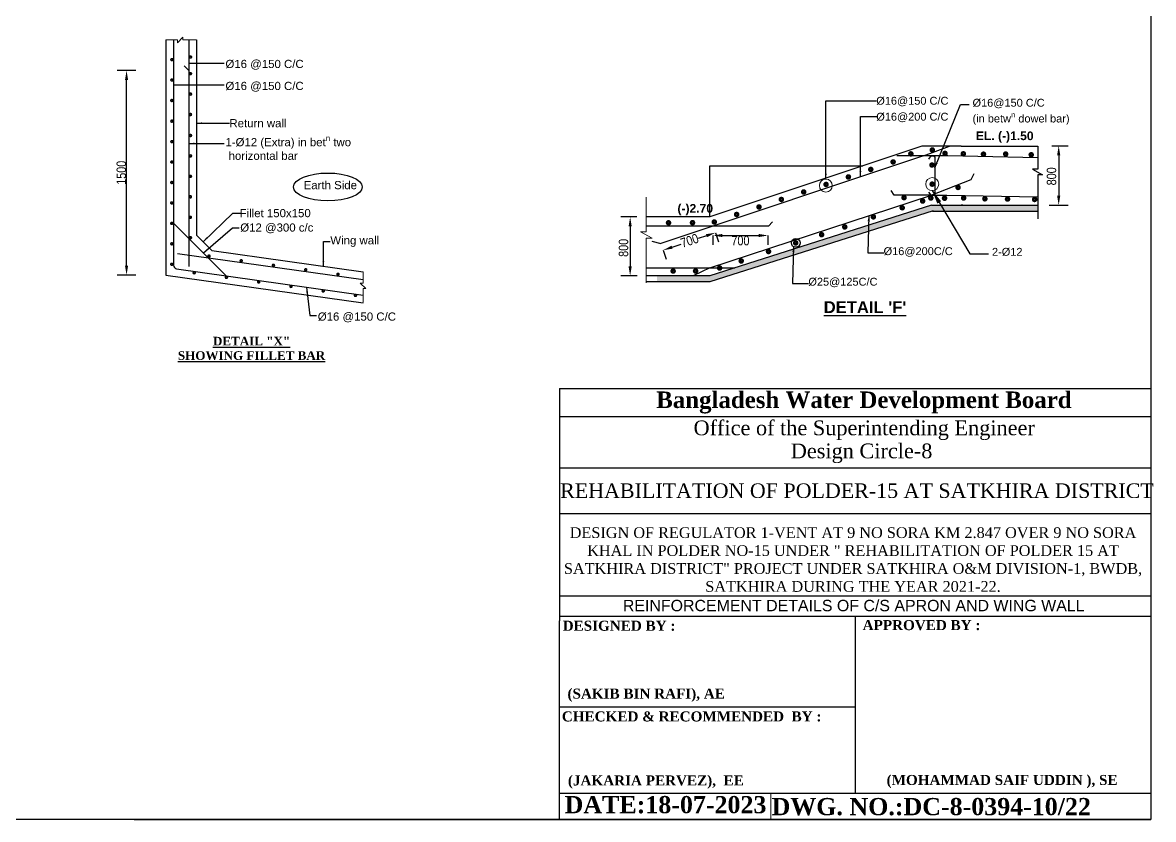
# Model space of a CAD drawing. Extents: x -426260 to 2055400, y -4304674 to -305611.
# Drawn here: x 593259 to 622031, y -1933111 to -1912849 of the extents above; entities that cross this region are included whole.
import ezdxf

# ---------------------------------------------------------------- set-up
doc = ezdxf.new("R2010")
doc.units = 0
doc.header["$LTSCALE"] = 300
doc.header["$MEASUREMENT"] = 0
doc.header["$PDMODE"] = 3
doc.layers.get('DEFPOINTS').update_dxf_attribs({"linetype": 'CONTINUOUS'})
for name, color, linetype, lineweight in [('Dim', 7, 'CONTINUOUS', 9), ('Left Bank Profile', 7, 'CONTINUOUS', 25), ('line2', 3, 'CONTINUOUS', 30), ('ROD', 1, 'CONTINUOUS', 30)]:
    doc.layers.add(name, color=color, linetype=linetype, lineweight=lineweight)
for name, color, linetype in [('LINE', 7, 'CONTINUOUS'), ('REINF.', 1, 'CONTINUOUS'), ('TEXT', 10, 'CONTINUOUS'), ('TXT', 7, 'CONTINUOUS')]:
    doc.layers.add(name, color=color, linetype=linetype)
doc.styles.add('Arial', font='arial.ttf')
doc.styles.add('DIM', font='isocp3.shx')
doc.styles.add('dimText', font='ARIALN.TTF')
doc.dimstyles.new('3', dxfattribs={"dimtxt": 225, "dimasz": 350, "dimexe": 100, "dimexo": 25, "dimgap": 9, "dimtad": 0, "dimdec": 0, "dimzin": 0, "dimdsep": 46, "dimtxsty": 'Standard', "dimcen": 0, "dimclrd": 5, "dimclre": 6, "dimclrt": 256, "dimadec": 0, "dimazin": 0, "dimtfac": 1, "dimtdec": 0, "dimtofl": 0, "dimtmove": 2, "dimatfit": 3, "dimfxl": 1, "dimtolj": 1, "dimtzin": 0, "dimarcsym": 0})
doc.dimstyles.new('dim n_120', dxfattribs={"dimtxt": 240, "dimasz": 240, "dimexe": 240, "dimexo": 150, "dimgap": 100, "dimtad": 2, "dimdec": 0, "dimzin": 0, "dimdsep": 46, "dimtxsty": 'DIM', "dimcen": 350, "dimclrd": 5, "dimclre": 5, "dimclrt": 7, "dimadec": 0, "dimazin": 0, "dimtfac": 1, "dimtdec": 0, "dimtmove": 0, "dimatfit": 3, "dimfxl": 240, "dimfxlon": 1, "dimtolj": 1, "dimtzin": 0, "dimarcsym": 0})
doc.dimstyles.new('dim_60', dxfattribs={"dimtxt": 120, "dimasz": 120, "dimexe": 60, "dimexo": 60, "dimgap": 50, "dimtad": 1, "dimdec": 0, "dimzin": 0, "dimdsep": 46, "dimtxsty": 'DIM', "dimcen": 0.09, "dimclrd": 5, "dimclre": 5, "dimclrt": 7, "dimadec": 0, "dimazin": 0, "dimtfac": 1, "dimtdec": 0, "dimtmove": 0, "dimatfit": 3, "dimfxl": 1, "dimtolj": 1, "dimtzin": 0, "dimarcsym": 0})
doc.dimstyles.new('dim_70', dxfattribs={"dimtxt": 140, "dimasz": 140, "dimexe": 70, "dimexo": 40, "dimgap": 50, "dimtad": 1, "dimdec": 0, "dimzin": 0, "dimdsep": 46, "dimtxsty": 'Arial', "dimcen": 0.09, "dimclrd": 5, "dimclre": 5, "dimclrt": 7, "dimadec": 0, "dimazin": 0, "dimtfac": 1, "dimtdec": 0, "dimtmove": 0, "dimatfit": 3, "dimfxl": 1, "dimtolj": 1, "dimtzin": 0, "dimarcsym": 0})

# ---------------------------------------------------------------- blocks, each defined once
blk = doc.blocks.new('*D557')
at = {"layer": 'DEFPOINTS', "color": 0, "ltscale": 50, "transparency": 16777216}
for p in [(609035, -1917790), (608718, -1919289), (609047, -1919289)]:
    blk.add_point(p, dxfattribs=at)
at = {"layer": 'Dim', "color": 5, "lineweight": -2, "ltscale": 50, "transparency": 16777216}
for p, q in [((608885, -1917790), (608478, -1917790)), ((608718, -1918030), (608718, -1919049)), ((608897, -1919289), (608478, -1919289))]:
    blk.add_line(p, q, dxfattribs=at)
at = {"layer": 'Dim', "color": 5, "ltscale": 50, "transparency": 16777216}
for points in [[(608678, -1918030), (608758, -1918030), (608718, -1917790)], [(608678, -1919049), (608758, -1919049), (608718, -1919289)]]:
    blk.add_solid(points, dxfattribs=at)
at = {"layer": 'Dim', "color": 7, "ltscale": 50, "transparency": 16777216, "insert": (608550, -1918576), "char_height": 240, "attachment_point": 5, "rotation": 90, "style": 'dimText'}
blk.add_mtext('\\A1;800', dxfattribs=at)
blk = doc.blocks.new('*D564')
at = {"layer": 'DEFPOINTS', "color": 0, "ltscale": 50, "transparency": 16777216}
for p in [(595904, -1914067), (596644, -1914067), (596644, -1919267)]:
    blk.add_point(p, dxfattribs=at)
at = {"layer": 'Dim', "color": 5, "lineweight": -2, "ltscale": 50, "transparency": 16777216}
for p, q in [((596144, -1914067), (595664, -1914067)), ((595904, -1919027), (595904, -1914307)), ((596144, -1919267), (595664, -1919267))]:
    blk.add_line(p, q, dxfattribs=at)
at = {"layer": 'Dim', "color": 5, "ltscale": 50, "transparency": 16777216}
for points in [[(595864, -1914307), (595944, -1914307), (595904, -1914067)], [(595864, -1919027), (595944, -1919027), (595904, -1919267)]]:
    blk.add_solid(points, dxfattribs=at)
at = {"layer": 'Dim', "color": 7, "ltscale": 50, "transparency": 16777216, "insert": (595772, -1916667), "char_height": 240, "attachment_point": 5, "rotation": 90, "style": 'dimText'}
blk.add_mtext('\\A1;1500', dxfattribs=at)
blk = doc.blocks.new('*D565')
at = {"layer": 'DEFPOINTS', "color": 0, "ltscale": 50, "transparency": 16777216}
for p in [(619294, -1915984), (619159, -1917490), (619622, -1917490)]:
    blk.add_point(p, dxfattribs=at)
at = {"layer": 'Dim', "color": 5, "lineweight": -2, "ltscale": 50, "transparency": 16777216}
for p, q in [((619444, -1915984), (619862, -1915984)), ((619622, -1916224), (619622, -1917250)), ((619382, -1917490), (619862, -1917490))]:
    blk.add_line(p, q, dxfattribs=at)
at = {"layer": 'Dim', "color": 5, "ltscale": 50, "transparency": 16777216}
for points in [[(619582, -1916224), (619662, -1916224), (619622, -1915984)], [(619582, -1917250), (619662, -1917250), (619622, -1917490)]]:
    blk.add_solid(points, dxfattribs=at)
at = {"layer": 'Dim', "color": 7, "ltscale": 50, "transparency": 16777216, "insert": (619440, -1916757), "char_height": 240, "attachment_point": 5, "rotation": 90, "style": 'dimText'}
blk.add_mtext('\\A1;800', dxfattribs=at)
blk = doc.blocks.new('*D566')
at = {"layer": 'DEFPOINTS', "color": 0, "ltscale": 50, "transparency": 16777216}
for p in [(610839, -1918048), (609510, -1918491), (609558, -1918635)]:
    blk.add_point(p, dxfattribs=at)
at = {"layer": 'Dim', "color": 5, "lineweight": -2, "ltscale": 50, "transparency": 16777216}
for p, q in [((610887, -1918191), (610963, -1918420)), ((609786, -1918559), (610019, -1918481)), ((610660, -1918268), (610448, -1918338)), ((609558, -1918633), (609634, -1918863))]:
    blk.add_line(p, q, dxfattribs=at)
at = {"layer": 'Dim', "color": 5, "ltscale": 50, "transparency": 16777216}
for points in [[(610647, -1918230), (610672, -1918306), (610887, -1918192)], [(609773, -1918521), (609799, -1918597), (609558, -1918635)]]:
    blk.add_solid(points, dxfattribs=at)
at = {"layer": 'Dim', "color": 7, "ltscale": 50, "transparency": 16777216, "insert": (610229, -1918394), "char_height": 240, "attachment_point": 5, "rotation": 18.4305, "style": 'dimText'}
blk.add_mtext('\\A1;700', dxfattribs=at)
blk = doc.blocks.new('*D567')
at = {"layer": 'DEFPOINTS', "color": 0, "ltscale": 50, "transparency": 16777216}
for p in [(610824, -1918136), (612224, -1918136), (612224, -1918262)]:
    blk.add_point(p, dxfattribs=at)
at = {"layer": 'Dim', "color": 5, "lineweight": -2, "ltscale": 50, "transparency": 16777216}
for p, q in [((610824, -1918262), (610824, -1918502)), ((611064, -1918262), (611984, -1918262)), ((612224, -1918262), (612224, -1918502))]:
    blk.add_line(p, q, dxfattribs=at)
at = {"layer": 'Dim', "color": 5, "ltscale": 50, "transparency": 16777216}
for points in [[(611064, -1918222), (611064, -1918302), (610824, -1918262)], [(611984, -1918222), (611984, -1918302), (612224, -1918262)]]:
    blk.add_solid(points, dxfattribs=at)
at = {"layer": 'Dim', "color": 7, "ltscale": 50, "transparency": 16777216, "insert": (611524, -1918394), "char_height": 240, "attachment_point": 5, "style": 'dimText'}
blk.add_mtext('\\A1;700', dxfattribs=at)

msp = doc.modelspace()

# ---------------------------------------------------------------- hatches: boundary and pattern name
at = {"layer": 'LINE', "lineweight": 15}
h = msp.add_hatch(dxfattribs=at)
h.set_pattern_fill('AR-CONC', color=51, scale=40, style=0)
h.set_pattern_definition([(50, (-5038993.1, -477672.85), (286.904073, -25.100854), [30, -330]), (355, (-5038993.1, -477672.85), (-55.500533, 300.876853), [24, -264]), (100.4514445, (-5038969.2, -477674.94), (231.403539, 275.775996), [25.496077, -280.456845]), (46.1842, (-5038993.1, -477592.85), (426.896532, -66.207712), [45, -495]), (96.6356355, (-5038957.54, -477598.37), (373.864778, 389.64744), [38.244137, -420.685504]), (351.184164, (-5038993.1, -477592.85), (373.864778, 389.64744), [36, -396]), (21, (-5038953.1, -477612.85), (238.762821, -161.047556), [30, -330]), (326, (-5038953.1, -477612.85), (97.326133, 290.060018), [24, -264]), (71.451445, (-5038933.2, -477626.27), (336.088951, 129.012461), [25.496076, -280.456845]), (37.5, (-5038993.11, -477672.85), (4.8639421, 133.1575415), [0, -260.8, 0, -268, 0, -265]), (7.5, (-5038993.11, -477672.85), (105.227815, 157.7646848), [0, -152.8, 0, -254.8, 0, -101]), (327.5, (-5039082.31, -477672.85), (213.5289745, -9.0219487), [0, -100, 0, -312, 0, -414]), (317.5, (-5039122.31, -477672.85), (233.274468, 40.041993), [0, -130, 0, -207.2, 0, -294])])
h.paths.add_polyline_path([(609400.2, -1919290.1), (609400.2, -1919440.1), (610742, -1919440.1), (616408.6, -1917640.1), (619089.8, -1917640.1), (619089.8, -1917490.1), (618081.5, -1917490.1), (616385.4, -1917490.1), (612681, -1918664.7), (610742, -1919290.1)])

# ---------------------------------------------------------------- linework, layer by layer
at = {"layer": 'Dim', "ltscale": 500}
msp.add_line((617258.8, -1915990.1, 0), (619095, -1915990.1, 0), dxfattribs=at)
at = {"layer": 'Dim', "ltscale": 50}
msp.add_line((598075.6, -1918643.9, 0), (598075.6, -1918643.9, 0), dxfattribs=at)
at = {"layer": 'Dim', "lineweight": 15, "elevation": 0}
for points in [[(596905.6, -1913287.2), (597198.5, -1913287.2), (597198.5, -1913366.7), (597333.1, -1913220.4), (597333.1, -1913287.2), (597685.6, -1913287.2)], [(601927.9, -1919185.3), (601927.9, -1919478.2), (601848.4, -1919478.2), (601994.6, -1919612.8), (601927.9, -1919612.8), (601927.9, -1919965.3)]]:
    msp.add_lwpolyline(points, dxfattribs=at)
at = {"layer": 'Dim', "ltscale": 50, "elevation": 0}
msp.add_lwpolyline([(609123.2, -1917288), (609123.2, -1918169.5), (608982.2, -1918169.5), (609274.9, -1918329.3), (609123.9, -1918329.3), (609123, -1919462.5)], dxfattribs=at)
at = {"layer": 'Dim', "ltscale": 50}
for centre in [(616403.5, -1916955.9), (613696.8, -1916993.8, 0)]:
    msp.add_circle(centre, 164.6, dxfattribs=at)
at = {"layer": 'Left Bank Profile'}
msp.add_lwpolyline([(596101.6, -1933110.6), (621965.7, -1933110.6)], dxfattribs=at)
msp.add_lwpolyline([(596101.6, -1933110.6), (621965.7, -1933110.6)], dxfattribs=at)
at = {"layer": 'LINE'}
for p, q in [((596905.6, -1913287.2, 0), (596905.6, -1919267.1, 0)), ((597685.6, -1913287.2, 0), (597685.6, -1918253.9, 0)), ((597685.6, -1918253.9, 0), (598075.6, -1918643.9, 0)), ((598075.6, -1918643.9, 0), (601927.9, -1919185.3, 0)), ((596905.6, -1919267.1, 0), (601927.9, -1919973, 0)), ((606920.4, -1922154.8), (621965.7, -1922154.8)), ((606920.4, -1922154.8), (606920.4, -1928061.5)), ((606920.4, -1922868.2), (621965.7, -1922868.2)), ((606920.4, -1924171.1), (621965.7, -1924171.1)), ((606935.1, -1925331.2), (621980.4, -1925331.2)), ((606920.4, -1927425.2), (621965.7, -1927425.2)), ((606920.4, -1927941.9), (621965.7, -1927941.9)), ((614443.1, -1927941.9), (614443.1, -1932442.9)), ((606920.4, -1933110.6), (606920.4, -1928061.5)), ((606920.4, -1930246.4), (614443.1, -1930246.4)), ((606920.4, -1932442.9), (621965.7, -1932442.9)), ((609743.3, -1932442.9), (621965.7, -1932442.9)), ((609743.3, -1932442.9), (621965.7, -1932442.9)), ((609743.3, -1932442.9), (621965.7, -1932442.9))]:
    msp.add_line(p, q, dxfattribs=at)
at = {"layer": 'LINE', "ltscale": 500}
for p, q in [((617141.5, -1915990.1, 0), (619095, -1915990.1, 0)), ((610742, -1917790.1, 0), (610742, -1916490.1, 0)), ((610742, -1916490.1, 0), (614642, -1916490.1, 0)), ((616385.4, -1917490.1, 0), (619089.8, -1917490.1, 0)), ((616408.6, -1917640.1, 0), (619089.8, -1917640.1, 0))]:
    msp.add_line(p, q, dxfattribs=at)
at = {"layer": 'LINE', "color": 7, "lineweight": 9}
for p, q in [((612297.7, -1932442.9), (612297.7, -1933110.6)), ((607421.1, -1933110.6), (595608.7, -1933110.6)), ((621965.7, -1933110.6), (607421.1, -1933110.6)), ((618861.9, -1933110.6), (619879.1, -1933110.6))]:
    msp.add_line(p, q, dxfattribs=at)
at = {"layer": 'LINE'}
msp.add_lwpolyline([(621965.7, -1933110.6), (571079.8, -1933110.6), (571079.8, -1897127), (621965.7, -1897127)], close=True, dxfattribs=at)
at = {"layer": 'LINE', "ltscale": 500, "elevation": 0}
for points in [[(617141.5, -1915990.1), (616142, -1915990.1), (610742, -1917790.1), (609123.2, -1917790.1)], [(616430.7, -1917633), (610742, -1919440.1), (609123.1, -1919440.1)], [(616385.4, -1917490.1), (610742, -1919290.1), (609123.2, -1919290.1)]]:
    msp.add_lwpolyline(points, dxfattribs=at)
at = {"layer": 'LINE', "color": 3, "ltscale": 0.5}
msp.add_circle((612931.3, -1918450.7, 0), 111.1, dxfattribs=at)
at = {"layer": 'LINE'}
msp.add_ellipse((601027.3, -1917027.3), major_axis=(874.8, 0), ratio=0.4051249, dxfattribs=at)
at = {"layer": 'line2', "color": 1, "elevation": 0}
for points in [[(617141.5, -1915990.1), (617181.5, -1915990.1)], [(617181.5, -1917490.1), (617141.5, -1917490.1)]]:
    msp.add_lwpolyline(points, dxfattribs=at)
at = {"layer": 'line2', "color": 5, "elevation": 0}
msp.add_lwpolyline([(619095, -1915990.1), (619095, -1916579.4), (618958.4, -1916579.4), (619213.6, -1916721.3), (619089.8, -1916720), (619089.8, -1917841.4)], dxfattribs=at)
at = {"layer": 'REINF.'}
for p, q in [((597100.6, -1913287.2, 0), (597100.6, -1919018.5, 0)), ((597490.6, -1913287.2, 0), (597490.6, -1919047.4, 0)), ((597100.6, -1917944.7, 0), (598442.1, -1919286.2, 0)), ((597204.6, -1918718.4, 0), (601927.9, -1919382.2, 0)), ((597179, -1919108.6, 0), (601927.9, -1919776.1, 0))]:
    msp.add_line(p, q, dxfattribs=at)
at = {"layer": 'REINF.', "elevation": 0}
msp.add_lwpolyline([(597374.2, -1913950.6), (597490.6, -1914067.1)], dxfattribs=at)
at = {"layer": 'REINF.'}
msp.add_arc((597191.6, -1919018.5, 0), 91, 180, 262, dxfattribs=at)
at = {"layer": 'ROD', "ltscale": 500}
for p, q in [((616182.6, -1916240.1, 0), (616841.9, -1915990.1, 0)), ((616182.6, -1916240.1, 0), (615500.5, -1916240.1, 0)), ((617392.9, -1916836.2), (617475, -1916683.2)), ((616380.8, -1917240.1, 0), (617392.9, -1916836.2)), ((615435.9, -1917240.1, 0), (615357.6, -1917118)), ((616380.8, -1917240.1, 0), (615435.9, -1917240.1, 0)), ((610742, -1919083, 0), (610322.5, -1919290.1, 0)), ((610742, -1919083, 0), (611377.9, -1919087.3, 0))]:
    msp.add_line(p, q, dxfattribs=at)
at = {"layer": 'ROD', "elevation": 0}
for points, const_width in [([(597038.4, -1913782.3, 1), (597077.4, -1913795.7, 1)], 47.9), ([(597512.2, -1913717, 1), (597551.1, -1913730.5, 1)], 47.9), ([(597511.5, -1914139.3, 1), (597550.5, -1914152.7, 1)], 47.9), ([(597037.8, -1914302.3, 1), (597076.7, -1914315.7, 1)], 47.9), ([(597510.9, -1914659.3, 1), (597549.8, -1914672.7, 1)], 47.9), ([(597037.1, -1914822.3, 1), (597076.1, -1914835.7, 1)], 47.9), ([(597038.4, -1915347.2, 1), (597077.4, -1915360.6, 1)], 47.9), ([(597510.2, -1915179.3, 1), (597549.2, -1915192.7, 1)], 47.9), ([(597037.8, -1915867.2, 1), (597076.7, -1915880.6, 1)], 47.9), ([(597511.5, -1915711.3, 1), (597550.5, -1915724.8, 1)], 47.9), ([(597510.9, -1916231.3, 1), (597549.8, -1916244.8, 1)], 47.9), ([(616756.3, -1916155.8, -1), (616704.6, -1916194.6, -1)], 75.3), ([(617221.5, -1916164.9, -1), (617169.7, -1916203.6, -1)], 75.3), ([(597037.1, -1916387.2, 1), (597076.1, -1916400.6, 1)], 47.9), ([(615435.4, -1916371.9, -1), (615383.6, -1916410.7, -1)], 75.3), ([(597510.2, -1916751.3, 1), (597549.2, -1916764.8, 1)], 47.9), ([(614297.7, -1916753.6, -1), (614245.9, -1916792.4, -1)], 75.3), ([(614866.5, -1916562.8, -1), (614814.8, -1916601.5, -1)], 75.3), ([(614866.5, -1916562.8, -1), (614814.8, -1916601.5, -1)], 75.3), ([(597036.5, -1916907.2, 1), (597075.4, -1916920.6, 1)], 47.9), ([(613728.9, -1916944.5, -1), (613677.1, -1916983.3, -1)], 75.3), ([(597509.6, -1917271.3, 1), (597548.5, -1917284.8, 1)], 47.9), ([(612591.2, -1917326.3, -1), (612539.5, -1917365.1, -1)], 75.3), ([(613160, -1917135.4, -1), (613108.3, -1917174.2, -1)], 75.3), ([(616186.1, -1917367.3, -1), (616134.3, -1917406.1, -1)], 75.3), ([(616743.3, -1917295.8, -1), (616691.6, -1917334.6, -1)], 75.3), ([(597035.9, -1917427.2, 1), (597074.8, -1917440.6, 1)], 47.9), ([(612022.4, -1917517.2, -1), (611970.6, -1917556, -1)], 75.3), ([(615666, -1917537.3, -1), (615614.3, -1917576.1, -1)], 75.3), ([(597035.2, -1917947.2, 1), (597074.2, -1917960.6, 1)], 47.9), ([(597509, -1917791.3, 1), (597547.9, -1917804.8, 1)], 47.9), ([(609720.6, -1917918.9, -1), (609668.8, -1917957.6, -1)], 75.3), ([(610330.8, -1917917, -1), (610279, -1917955.7, -1)], 75.3), ([(610884.7, -1917899, -1), (610833, -1917937.7, -1)], 75.3), ([(611453.6, -1917708.1, -1), (611401.8, -1917746.8, -1)], 75.3), ([(614933.2, -1917768.7, -1), (614881.4, -1917807.5, -1)], 75.3), ([(614933.2, -1917768.7, -1), (614881.4, -1917807.5, -1)], 75.3), ([(613615.9, -1918221.7, -1), (613564.1, -1918260.5, -1)], 75.3), ([(614205, -1918025.5, -1), (614153.2, -1918064.3, -1)], 75.3), ([(597037.7, -1918467.2, 1), (597076.6, -1918480.6, 1)], 47.9), ([(597511.4, -1918311.3, 1), (597550.3, -1918324.8, 1)], 47.9), ([(612957.2, -1918431.4, -1), (612905.4, -1918470.1, -1)], 75.3), ([(597981.5, -1918778.9, 1), (598020.4, -1918792.3, 1)], 47.9), ([(612265.4, -1918650.4, -1), (612213.6, -1918689.2, -1)], 75.3), ([(597035.2, -1919000.6, -1), (597074.2, -1918987.2, -1)], 47.9), ([(598802, -1918898.3, 1), (598840.9, -1918911.8, 1)], 47.9), ([(599622.9, -1919012.6, 1), (599661.8, -1919026, 1)], 47.9), ([(600443.8, -1919126.8, 1), (600482.8, -1919140.3, 1)], 47.9), ([(610408.6, -1919145.8, -1), (610356.8, -1919184.6, -1)], 75.3), ([(611020.2, -1919069, -1), (610968.4, -1919107.7, -1)], 75.3), ([(611569.8, -1918890.2, -1), (611518, -1918929, -1)], 75.3), ([(597605.8, -1919202.8, 1), (597644.8, -1919216.2, 1)], 47.9), ([(598426.3, -1919320.6, 1), (598465.2, -1919334.1, 1)], 47.9), ([(601264.8, -1919241.1, 1), (601303.7, -1919254.5, 1)], 47.9), ([(609837.7, -1919146.8, -1), (609785.9, -1919185.5, -1)], 75.3), ([(599246.8, -1919436.2, 1), (599285.7, -1919449.6, 1)], 47.9), ([(600067.7, -1919550.4, 1), (600106.7, -1919563.9, 1)], 47.9), ([(600888.6, -1919664.7, 1), (600927.6, -1919678.1, 1)], 47.9), ([(601709.6, -1919778.9, 1), (601748.5, -1919792.3, 1)], 47.9)]:
    msp.add_lwpolyline(points, format="xyb", close=True, dxfattribs=dict(at, const_width=const_width))
at = {"layer": 'ROD', "const_width": 75.3}
for points in [[(615886, -1916166.2, -1), (615834.2, -1916205, -1)], [(616431.7, -1916066.9, -1), (616380, -1916105.7, -1)], [(617733.8, -1916175.6, -1), (617682, -1916214.4, -1)], [(618299.5, -1916172.2, -1), (618247.8, -1916211, -1)], [(618949, -1916189, -1), (618897.2, -1916227.7, -1)], [(616423.3, -1916450.4, -1), (616371.5, -1916489.2, -1)], [(616429.3, -1916936.5, -1), (616377.6, -1916975.3, -1)], [(617087.1, -1917020.2, -1), (617035.3, -1917059, -1)], [(615713.4, -1917281.2, -1), (615661.6, -1917320, -1)], [(616395.3, -1917289.2, -1), (616343.5, -1917328, -1)], [(617228.3, -1917289.6, -1), (617176.5, -1917328.4, -1)], [(617770.6, -1917309.7, -1), (617718.8, -1917348.5, -1)], [(618346.4, -1917316.4, -1), (618294.6, -1917355.1, -1)], [(619036, -1917326.4, -1), (618984.2, -1917365.2, -1)]]:
    msp.add_lwpolyline(points, format="xyb", close=True, dxfattribs=at)
at = {"layer": 'ROD', "ltscale": 500, "elevation": 0}
for points in [[(616804, -1916240.1), (616182.6, -1916240.1), (609498.1, -1918467.9)], [(619095, -1916284.7), (616804, -1916240.1)], [(609123.3, -1919083), (610742, -1919083), (616385.4, -1917240.1), (616778.7, -1917240.1), (619089.8, -1917280.7)], [(612337.2, -1917910.7), (612239.1, -1918028.8)], [(612239.1, -1918028.8), (609123.2, -1918023.3)], [(609272.2, -1918405), (609498.1, -1918467.9)]]:
    msp.add_lwpolyline(points, dxfattribs=at)
msp.add_lwpolyline([(616320.2, -1916317.7), (616380.8, -1916240.1), (616429.4, -1916240.1, -0.4142136), (616469.4, -1916280.1), (616469.4, -1917200.1, -0.4142136), (616429.4, -1917240.1), (616380.8, -1917240.1), (616321.5, -1917162.5)], format="xyb", dxfattribs=at)

# ---------------------------------------------------------------- texts
at = {"layer": 'LINE', "color": 7, "lineweight": 9}
for s, insert, char_height, width, attachment_point in [('{\\fTimes New Roman|b1|i0|c0|p18;Bangladesh Water Development Board}', (609381.1, -1922229.3), 419.158, 15056.037, 1), ('{\\fTimes New Roman|b0|i0|c0|p18;Office of the Superintending Engineer}', (610331.1, -1922966.3), 375.107, 13473.708, 1), ('{\\fTimes New Roman|b0|i0|c0|p18;Design Circle-8}', (612805.5, -1923552.9), 375.107, 13473.708, 1), ('{\\fTimes New Roman Greek|b0|i0|c0|p18;\\C256;REHABILITATION OF POLDER-15 AT SATKHIRA DISTRICT}', (614488.9, -1924941.9, 0), 370, 22564.099, 8), ('{\\fTimes New Roman Greek|b0|i0|c0|p18;\\C256;DESIGN OF REGULATOR 1-VENT AT 9 NO SORA KM 2.847 OVER 9 NO SORA KHAL IN POLDER NO-15 UNDER " REHABILITATION OF POLDER 15 AT SATKHIRA DISTRICT" PROJECT UNDER SATKHIRA O&M DIVISION-1, BWDB, SATKHIRA DURING THE YEAR 2021-22.}', (614389, -1927329.6), 273.6, 15216.61, 8), ('{\\fArial|b0|i0|c0|p34;\\C0;REINFORCEMENT DETAILS OF C/S APRON AND WING WALL}', (614406.3, -1927821.8), 289.957, 14657.196, 8)]:
    msp.add_mtext(s, dxfattribs=dict(at, insert=insert, char_height=char_height, width=width, attachment_point=attachment_point))
at = {"layer": 'LINE', "color": 7, "lineweight": 9, "attachment_point": 1}
for s, insert, char_height in [('{\\fTimes New Roman|b1|i0|c0|p18;DESIGNED BY :}', (607001.1, -1928058.7), 255.175), ('{\\fTimes New Roman|b1|i0|c0|p18;APPROVED BY :}', (614633.8, -1928042.2), 255.175), ('{\\fTimes New Roman|b1|i0|c0|p18;\\C0;(SAKIB BIN RAFI), AE}', (607122.9, -1929784.6), 255.175), ('{\\fTimes New Roman|b1|i0|c0|p18;CHECKED & RECOMMENDED  BY :}', (606980.1, -1930364.8), 255.175), ('{\\fTimes New Roman|b1|i0|c0|p18;\\C0;(JAKARIA PERVEZ),  EE }', (607133.7, -1931993.1), 255.175), ('{\\fTimes New Roman|b1|i0|c0|p18;\\C0;(MOHAMMAD SAIF UDDIN ), SE}', (615243.1, -1931980.3), 255.175), ('{\\fTimes New Roman|b1|i0|c0|p18;DATE:18-07-2023}', (607049.7, -1932517.4), 437.223), ('{\\fTimes New Roman|b0|i0|c0|p18; \\fTimes New Roman|b1|i0|c0|p18;DWG. NO.:DC-8-0394-10/22}', (612151.5, -1932566.9), 437.223)]:
    msp.add_mtext(s, dxfattribs=dict(at, insert=insert, char_height=char_height))
at = {"layer": 'TEXT', "color": 6, "attachment_point": 6, "style": 'Arial'}
for s, insert, char_height, width in [('{\\fArial|b1|i0|c0|p34;EL. (-)1.50}', (618983.4, -1915760.4, 0), 220, 1617.917), ('{\\fArial|b1|i0|c0|p34;(-)2.70}', (610827, -1917605.1, 0), 220, 1617.917), ("\\pxql;{\\fArial|b1|i0|c0|p34;\\LDETAIL 'F'}", (617397.8, -1920084.5, 0), 302.4, 3754.963)]:
    msp.add_mtext(s, dxfattribs=dict(at, insert=insert, char_height=char_height, width=width))
at = {"layer": 'TXT', "color": 0, "attachment_point": 4, "style": 'Arial'}
for s, insert, char_height in [('%%C16 @150 C/C', (598420.2, -1913920.2, 0), 208), ('%%C16 @150 C/C', (598420.2, -1914479.4, 0), 208), ('%%C16@150 C/C', (614980, -1914855.9, 0), 200), ('\\A1;%%C16@150 C/C\\P(in betw{\\H0.7x;\\Sn^ ;\\H1.429x; dowel bar)}', (617430, -1915117, 0), 200), ('Return wall', (598521.3, -1915407.2, 0), 208), ('%%C16@200 C/C', (614980, -1915260.9, 0), 200), ('\\A1;1-%%C12 (Extra) in bet{\\H0.7x;\\Sn^ ;} two\\P horizontal bar', (598420.2, -1916027.7, 0), 208), ('Earth Side', (600410.6, -1916982.3, 0), 208), ('Fillet 150x150', (598781.7, -1917694.5, 0), 208), ('%%C12 @300 c/c', (598797.1, -1918080.3, 0), 208), ('Wing wall', (601088.4, -1918415.7, 0), 208), ('%%C16@200C/C', (615166.7, -1918681.1, 0), 200), ('2-%%C12', (617925.2, -1918681.1, 0), 200), ('%%C25@125C/C', (613252.4, -1919457.7), 200), ('%%C16 @150 C/C', (600769.3, -1920344.6, 0), 208)]:
    msp.add_mtext(s, dxfattribs=dict(at, insert=insert, char_height=char_height))
at = {"layer": 'TXT', "color": 0, "insert": (595929.5, -1921134.7, 0), "char_height": 220, "width": 6310.324, "attachment_point": 4}
msp.add_mtext('\\pxqc;{\\fTimes New Roman|b1|i0|c0|p18;\\L\\C6;DETAIL "X" \\PSHOWING FILLET BAR}', dxfattribs=at)

# ---------------------------------------------------------------- dimensions: what is measured, and where the dimension line sits
at = {"layer": 'Dim', "ltscale": 50}
dim = msp.add_linear_dim(base=(595904.3, -1914067.1, 0), p1=(596644.5, -1919267.1, 0), p2=(596644.5, -1914067.1, 0), angle=90, text='1500', dimstyle='dim n_120', override={"dimgap": 10, "dimtxsty": 'dimText', "dimtmove": 2}, dxfattribs=at)
dim.commit()
dim.dimension.update_dxf_attribs({"geometry": '*D564', "text_midpoint": (595771.8, -1916667.1, 0)})
for base, p1, p2, angle, text, picture, middle, dimtype in [((619622, -1917490.1, 0), (619294.1, -1915984.4, 0), (619159.4, -1917490.1, 0), 90, '800', '*D565', (619440.1, -1916757.5, 0), 160), ((608718.2, -1919289.5, 0), (609034.8, -1917790.1, 0), (609047.4, -1919289.5, 0), 90, '800', '*D557', (608550.4, -1918575.9, 0), 160), ((609558.4, -1918634.8, 0), (610839.5, -1918048.3, 0), (609510.5, -1918491.1, 0), 198.43049, '700', '*D566', (610228.5, -1918393.8, 0), 161)]:
    dim = msp.add_linear_dim(base=base, p1=p1, p2=p2, angle=angle, text=text, dimstyle='dim n_120', override={"dimgap": 10, "dimtxsty": 'dimText', "dimtmove": 2}, dxfattribs=at)
    dim.commit()
    dim.dimension.update_dxf_attribs({"geometry": picture, "text_midpoint": middle, "dimtype": dimtype})
dim = msp.add_linear_dim(base=(612224.4, -1918262, 0), p1=(610824.4, -1918136, 0), p2=(612224.4, -1918136, 0), text='700', dimstyle='dim n_120', override={"dimgap": 10, "dimtxsty": 'dimText', "dimtmove": 2}, dxfattribs=at)
dim.commit()
dim.dimension.update_dxf_attribs({"geometry": '*D567', "text_midpoint": (611524.4, -1918394.5, 0)})

# ---------------------------------------------------------------- leaders
for points in [[(597490.6, -1913875.5, 0), (598390.6, -1913875.5, 0)], [(597100.6, -1914434.7, 0), (598390.6, -1914434.7, 0)]]:
    msp.add_leader(points, dimstyle='dim_60', override={"dimasz": 80, "dimgap": 50, "dimtad": 0}, dxfattribs=at)
for points in [[(613696.8, -1916829.2, 0), (613696.8, -1914833.5, 0), (614979.4, -1914833.5, 0)], [(616469.4, -1916545, 0), (617125.8, -1914928.8, 0), (617343.2, -1914928.8, 0)], [(614576.3, -1916765.7, 0), (614576.3, -1915238.6, 0), (614985.5, -1915238.6, 0)], [(597685.6, -1915407.2, 0), (598521.3, -1915407.2, 0)], [(597490.6, -1915924.5, 0), (598390.6, -1915924.5, 0)], [(597851.4, -1918419.6, 0), (598610.1, -1917694.5, 0), (598804.6, -1917694.5, 0)], [(614788, -1917761.7, 0), (614763.1, -1918703.5, 0), (615172.2, -1918703.5, 0)], [(597861.8, -1918705.9, 0), (598600.2, -1918065.3, 0), (598769.1, -1918065.3, 0)], [(600911.7, -1919050.7, 0), (600912.4, -1918415.7, 0), (601088.4, -1918415.7, 0)], [(612873.7, -1918538.3), (612848.8, -1919480.1), (613258, -1919480.1)], [(600481.4, -1919572.8, 0), (600563.7, -1920299.9, 0), (600739.6, -1920299.9, 0)]]:
    msp.add_leader(points, dimstyle='dim_70', dxfattribs=at)
at = {"layer": 'LINE'}
msp.add_leader([(616403.5, -1917120.5), (617361.4, -1918726.8), (617834.6, -1918726.8)], dimstyle='3', override={"dimgap": 9, "dimtad": 0, "dimfxl": 700}, dxfattribs=at)

doc.saveas('drawing.dxf')
